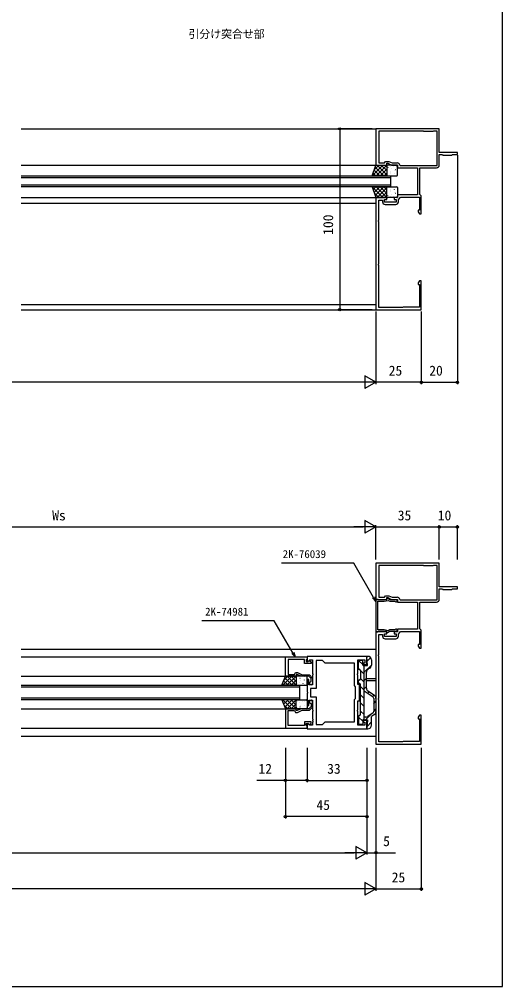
# Model space of a CAD drawing. Units: millimetres, scale not verified. Extents: x -437 to 438, y -681 to 679.
# Drawn here: x 171 to 438, y -681 to -147 of the extents above; entities that cross this region are included whole.
import ezdxf
from ezdxf.enums import TextEntityAlignment as Align

# ---------------------------------------------------------------- set-up
doc = ezdxf.new("R2010")
doc.units = ezdxf.units.MM
doc.header["$LTSCALE"] = 4
for name, color, linetype in [('0-1_USER1', 3, 'Continuous'), ('0-2_YKK_11', 7, 'Continuous'), ('0-3_YKK_12', 2, 'Continuous'), ('0-4_YKK_13', 4, 'Continuous'), ('0-6_YKK_D', 6, 'Continuous'), ('0-7_YKK_ZWAK', 7, 'Continuous')]:
    doc.layers.add(name, color=color, linetype=linetype)
doc.styles.add('ＭＳ ゴシック', font='')
doc.styles.get('ＭＳ ゴシック').set_extended_font_data('MS Gothic')

msp = doc.modelspace()

# ---------------------------------------------------------------- linework, layer by layer
at = {"layer": '0-2_YKK_11'}
for p, q in [((373.4, -249), (379.2, -249)), ((373.4, -489), (379.2, -489))]:
    msp.add_line(p, q, dxfattribs=at)
for points in [[(403.3, -227.2), (403.3, -221.4), (405, -221.4), (405.3, -221.7), (410.3, -221.7), (410.6, -221.4), (413.3, -221.4), (413.3, -220.2), (403.3, -220.2), (403.3, -207.2), (368.3, -207.2), (368.3, -227.2), (374.3, -227.2), (374.3, -226.2), (374.8, -226.2), (376.945, -227.2), (380.3, -227.2), (380.3, -228.7), (391.3, -228.7), (391.3, -243.7), (380.3, -243.7), (380.3, -245.2), (378.3, -245.2), (378.3, -246.2), (379.5, -246.2), (379.5, -247.8), (373.1, -247.8), (373.1, -246.2), (374.3, -246.2), (374.3, -245.2), (368.3, -245.2)], [(394.5, -208.4), (369.9, -208.4), (369.9, -226), (373.1, -226), (373.562, -225.2), (375.495, -225.2), (377.211, -226), (380, -226)], [(381.479, -227.25), (381.775, -227.5), (402.1, -227.5), (402.1, -208.4), (400.1, -208.4), (399.8, -208.7), (394.8, -208.7), (394.5, -208.4)], [(380.7, -247.5), (380.7, -246.471), (381.8, -244.9), (392.3, -244.9), (392.3, -252.2), (391.67, -252.2), (391.67, -253.109), (392.3, -254.2), (393.3, -254.2), (393.3, -244.2), (392.8, -243.7), (392.5, -243.4), (392.5, -228.7), (401.8, -228.7)], [(368.3, -245.2), (368.3, -307.2), (393.3, -307.2), (393.3, -291.2), (392.3, -291.2), (391.67, -292.291), (391.67, -293.2), (392.3, -293.2), (392.3, -305.7), (383.3, -305.7), (383, -306), (369.9, -306), (369.9, -282.658), (369.78, -282.475), (369.78, -281.925), (369.9, -281.742), (369.9, -258.658), (369.78, -258.475), (369.78, -257.925), (369.9, -257.742), (369.9, -246.7), (371.9, -246.7), (371.9, -247.5)], [(403.3, -467.2), (403.3, -461.4), (405, -461.4), (405.3, -461.7), (410.3, -461.7), (410.6, -461.4), (413.3, -461.4), (413.3, -460.2), (403.3, -460.2), (403.3, -447.2), (368.3, -447.2), (368.3, -467.2), (374.3, -467.2), (374.3, -466.2), (374.8, -466.2), (376.945, -467.2), (380.3, -467.2), (380.3, -468.7), (391.3, -468.7), (391.3, -483.7), (380.3, -483.7), (380.3, -485.2), (378.3, -485.2), (378.3, -486.2), (379.5, -486.2), (379.5, -487.8), (373.1, -487.8), (373.1, -486.2), (374.3, -486.2), (374.3, -485.2), (368.3, -485.2)], [(394.5, -448.4), (369.9, -448.4), (369.9, -466), (373.1, -466), (373.562, -465.2), (375.495, -465.2), (377.211, -466), (380, -466)], [(381.479, -467.25), (381.775, -467.5), (402.1, -467.5), (402.1, -448.4), (400.1, -448.4), (399.8, -448.7), (394.8, -448.7), (394.5, -448.4)], [(379.5, -467.45), (376.151, -467.45), (374.575, -466.54), (374.05, -467.45), (369.733, -467.45), (369.473, -467.3), (369.3, -467.2), (368.3, -467.2)], [(368.3, -467.2), (368.3, -485.1), (369.3, -485.1), (369.473, -485), (369.733, -484.85), (374.05, -484.85), (374.575, -485.76), (376.151, -484.85), (379.5, -484.85)], [(379.001, -483.917), (378.752, -484.05), (375.937, -484.05), (375.119, -484.522), (372.767, -484.05), (369.3, -484.05), (369.3, -468.25), (372.767, -468.25), (375.119, -467.778), (375.937, -468.25), (378.752, -468.25), (379.001, -468.383)], [(380.7, -487.5), (380.7, -486.471), (381.8, -484.9), (392.3, -484.9), (392.3, -492.2), (391.67, -492.2), (391.67, -493.109), (392.3, -494.2), (393.3, -494.2), (393.3, -484.2), (392.8, -483.7), (392.5, -483.4), (392.5, -468.7), (401.8, -468.7)], [(368.3, -485.2), (368.3, -547.2), (393.3, -547.2), (393.3, -531.2), (392.3, -531.2), (391.67, -532.291), (391.67, -533.2), (392.3, -533.2), (392.3, -545.7), (383.3, -545.7), (383, -546), (369.9, -546), (369.9, -522.658), (369.78, -522.475), (369.78, -521.925), (369.9, -521.742), (369.9, -498.658), (369.78, -498.475), (369.78, -497.925), (369.9, -497.742), (369.9, -486.7), (371.9, -486.7), (371.9, -487.5)], [(318.299, -499), (330.299, -499), (330.299, -500.2), (329.999, -500.5), (329.799, -500.7), (329.799, -501.6), (330.749, -501.6), (331.249, -501.1), (331.56, -501.1), (332.599, -501.7), (332.599, -502.6), (328.799, -502.6), (328.799, -500.5), (319.799, -500.5), (319.799, -508.7), (323.299, -508.7), (323.877, -507.7), (325.021, -507.7), (327.594, -508.9), (331.649, -508.9), (333.299, -510.687), (333.299, -513.6)], [(332.249, -512.713), (332.499, -512.417), (332.499, -511), (331.299, -509.7), (326.944, -509.7), (324.799, -508.7), (324.299, -508.7), (324.299, -509.7), (318.299, -509.7), (318.299, -499)], [(330.299, -538.7), (363.299, -538.7), (363.299, -534.2), (361.299, -534.2), (361.299, -535), (362.099, -535), (362.099, -536.77), (358.299, -536.77), (358.299, -529.158), (358.179, -528.975), (358.179, -528.425), (358.299, -528.242), (358.299, -523.2), (359.299, -523.2), (359.299, -519.158), (359.179, -518.975), (359.179, -518.425), (359.299, -518.242), (359.299, -514.2), (358.299, -514.2), (358.299, -509.158), (358.179, -508.975), (358.179, -508.425), (358.299, -508.242), (358.299, -500.63), (362.099, -500.63), (362.099, -502.4), (361.299, -502.4), (361.299, -503.2), (363.299, -503.2), (363.299, -498.7), (330.299, -498.7), (330.299, -501.5), (330.67, -501.654), (331.693, -500.63), (333.299, -500.63), (333.299, -508.242), (333.419, -508.425), (333.419, -508.975), (333.299, -509.158)], [(333.299, -509.158), (333.299, -514.5), (331.299, -514.5), (331.299, -511.5), (330.299, -511.5), (330.299, -518.242), (330.419, -518.425), (330.419, -518.975), (330.299, -519.158), (330.299, -525.9), (331.299, -525.9), (331.299, -522.9), (333.299, -522.9), (333.299, -528.242), (333.419, -528.425), (333.419, -528.975), (333.299, -529.158), (333.299, -533.242), (333.419, -533.425), (333.419, -533.975), (333.299, -534.158), (333.299, -534.242), (333.419, -534.425), (333.419, -534.975), (333.299, -535.158), (333.299, -536.77), (331.693, -536.77), (330.67, -535.746), (330.299, -535.9), (330.299, -538.7)], [(318.299, -538.4), (330.299, -538.4), (330.299, -537.2), (329.999, -536.9), (329.799, -536.7), (329.799, -535.8), (330.749, -535.8), (331.249, -536.3), (331.56, -536.3), (332.599, -535.7), (332.599, -534.8), (328.799, -534.8), (328.799, -536.9), (319.799, -536.9), (319.799, -528.7), (323.299, -528.7), (323.877, -529.7), (325.021, -529.7), (327.594, -528.5), (331.649, -528.5), (333.299, -526.713), (333.299, -523.8)], [(332.249, -524.687), (332.499, -524.983), (332.499, -526.4), (331.299, -527.7), (326.944, -527.7), (324.799, -528.7), (324.299, -528.7), (324.299, -527.7), (318.299, -527.7), (318.299, -538.4)]]:
    msp.add_lwpolyline(points, dxfattribs=at)
msp.add_lwpolyline([(340.229, -534.9), (356.369, -534.9), (356.369, -522.53), (356.999, -521.9), (356.999, -515.5), (356.369, -514.87), (356.369, -502.5), (340.229, -502.5), (338.729, -501), (335.229, -501), (335.229, -516.43), (332.229, -516.43), (332.229, -520.97), (335.229, -520.97), (335.229, -536.4), (338.729, -536.4)], close=True, dxfattribs=at)
for centre, radius, start, end in [((380, -227.5), 1.5, 9.59408, 89.99999), ((401.8, -227.2), 1.5, 270.00001, 359.99999), ((373.4, -247.5), 1.5, 180.00001, 269.99999), ((379.2, -247.5), 1.5, 270.00001, 359.99999), ((379.5, -468.05), 0.6, 213.74896, 89.99997), ((380, -467.5), 1.5, 9.59408, 89.99999), ((401.8, -467.2), 1.5, 270.00001, 359.99999), ((379.5, -484.25), 0.6, 270.00003, 146.25104), ((373.4, -487.5), 1.5, 180.00001, 269.99999), ((379.2, -487.5), 1.5, 270.00001, 359.99999), ((332.399, -513.6), 0.9, 99.59406, 0), ((332.399, -523.8), 0.9, 360, 260.40594)]:
    msp.add_arc(centre, radius, start, end, dxfattribs=at)
at = {"layer": '0-3_YKK_12'}
for p, q in [((172.3, -207.2), (368.3, -207.2)), ((172.3, -227.2), (368.3, -227.2)), ((172.3, -233.2), (376.3, -233.2)), ((376.3, -234.2), (172.3, -234.2)), ((376.3, -233.2), (376.3, -239.2)), ((172.3, -238.2), (376.3, -238.2)), ((376.3, -239.2), (172.3, -239.2)), ((172.3, -245.2), (368.3, -245.2)), ((172.3, -248.2), (368.3, -248.2)), ((172.3, -304.2), (368.3, -304.2)), ((172.3, -307.2), (368.3, -307.2)), ((172.3, -494.7), (368.3, -494.7)), ((172.3, -499), (330.299, -499)), ((172.3, -509.702), (318.3, -509.702)), ((368.3, -511.2), (363, -511.2)), ((172.3, -514.7), (326.3, -514.7)), ((326.3, -515.7), (172.3, -515.7)), ((326.3, -522.7), (326.3, -514.7)), ((326.304, -521.7), (326.304, -515.3)), ((172.3, -521.7), (326.3, -521.7)), ((326.3, -522.7), (172.3, -522.7)), ((172.3, -527.7), (318.3, -527.7)), ((172.3, -538.4), (330.299, -538.4)), ((172.3, -542.7), (368.3, -542.7))]:
    msp.add_line(p, q, dxfattribs=at)
at = {"layer": '0-4_YKK_13'}
for p, q in [((366.373, -232.98), (372.153, -227.2)), ((367.496, -229.612), (369.908, -227.2)), ((367.905, -228.385), (372.721, -233.2)), ((368.398, -233.2), (374.3, -227.298)), ((368.966, -227.2), (374.3, -232.534)), ((370.643, -233.2), (374.3, -229.543)), ((371.211, -227.2), (374.3, -230.289)), ((373.456, -227.2), (374.3, -228.044)), ((374.3, -227.7), (374.3, -232.7)), ((374.395, -229.827), (374.402, -229.834)), ((379.8, -227.2), (374.8, -227.2)), ((374.921, -228.435), (374.945, -228.478)), ((376.377, -228.008), (376.385, -228.015)), ((377.112, -229.078), (377.136, -229.122)), ((377.792, -227.836), (377.88, -227.883)), ((379.002, -229.669), (379.026, -229.713)), ((379.736, -227.644), (379.76, -227.688)), ((380.3, -232.7), (380.3, -227.7)), ((366.783, -231.752), (368.23, -233.2)), ((367.344, -230.068), (370.476, -233.2)), ((372.888, -233.2), (374.3, -231.788)), ((374.488, -230.511), (374.512, -230.555)), ((374.8, -233.2), (379.8, -233.2)), ((375.946, -233.179), (375.957, -233.2)), ((376.267, -230.726), (376.355, -230.772)), ((376.378, -231.102), (376.402, -231.146)), ((376.562, -231.769), (376.57, -231.775)), ((378.57, -231.745), (378.594, -231.789)), ((378.582, -229.983), (378.59, -229.989)), ((366.373, -239.42), (372.153, -245.2)), ((366.783, -240.648), (368.23, -239.2)), ((367.344, -242.332), (370.476, -239.2)), ((367.905, -244.015), (372.721, -239.2)), ((368.398, -239.2), (374.3, -245.102)), ((368.966, -245.2), (374.3, -239.866)), ((370.643, -239.2), (374.3, -242.857)), ((372.888, -239.2), (374.3, -240.612)), ((374.3, -244.7), (374.3, -239.7)), ((374.8, -239.2), (379.8, -239.2)), ((375.946, -239.221), (375.957, -239.2)), ((380.3, -239.7), (380.3, -244.7)), ((367.496, -242.788), (369.908, -245.2)), ((371.211, -245.2), (374.3, -242.111)), ((373.456, -245.2), (374.3, -244.356)), ((374.395, -242.573), (374.402, -242.566)), ((374.488, -241.889), (374.512, -241.845)), ((379.8, -245.2), (374.8, -245.2)), ((374.921, -243.965), (374.945, -243.922)), ((376.267, -241.674), (376.355, -241.628)), ((376.377, -244.392), (376.385, -244.385)), ((376.378, -241.298), (376.402, -241.254)), ((376.562, -240.631), (376.57, -240.625)), ((377.112, -243.322), (377.136, -243.278)), ((377.792, -244.564), (377.88, -244.517)), ((378.57, -240.655), (378.594, -240.611)), ((378.582, -242.417), (378.59, -242.411)), ((379.002, -242.731), (379.026, -242.687)), ((379.736, -244.756), (379.76, -244.712)), ((358.7, -505.5), (358.7, -501.5)), ((358.925, -501.083), (361, -503.158)), ((360.5, -501), (359.2, -501)), ((361, -503.4), (361, -501.5)), ((363.451, -501.369), (365.365, -499.455)), ((363.6, -498.7), (363.8, -498.7)), ((365.8, -500.7), (365.8, -503.543)), ((358.7, -505.348), (359.355, -506.003)), ((359.3, -506), (359.2, -506)), ((359.797, -506.445), (361.8, -508.448)), ((359.8, -506.5), (359.8, -511.2)), ((361.542, -503.7), (361.8, -503.958)), ((361.8, -507.51), (365.8, -503.51)), ((361.8, -533.7), (361.8, -503.7)), ((363, -516.244), (363, -507.464)), ((364.792, -505.279), (364.008, -505.727)), ((316.898, -514.7), (321.898, -509.7)), ((317.28, -512.25), (319.73, -514.7)), ((317.398, -511.955), (319.653, -509.7)), ((317.921, -510.646), (321.975, -514.7)), ((319.143, -514.7), (324.143, -509.7)), ((319.22, -509.7), (324.22, -514.7)), ((321.388, -514.7), (324.3, -511.788)), ((321.465, -509.7), (324.3, -512.534)), ((323.711, -509.7), (324.3, -510.289)), ((324.3, -510.2), (324.3, -514.2)), ((324.488, -510.511), (324.512, -510.555)), ((329.8, -509.7), (324.8, -509.7)), ((326.267, -510.726), (326.355, -510.772)), ((326.378, -511.102), (326.402, -511.146)), ((326.562, -511.769), (326.57, -511.775)), ((328.57, -511.745), (328.594, -511.789)), ((328.582, -509.983), (328.59, -509.989)), ((329.019, -509.7), (329.026, -509.713)), ((330.3, -514.2), (330.3, -510.2)), ((358.699, -513.2), (358.699, -512.2)), ((359.3, -511.7), (359.2, -511.7)), ((359.8, -510.938), (361.8, -512.938)), ((361.8, -512), (363, -510.8)), ((368.3, -512.2), (363, -512.2)), ((316.639, -513.853), (317.485, -514.7)), ((323.633, -514.7), (324.3, -514.033)), ((324.8, -514.7), (329.8, -514.7)), ((324.84, -513.822), (324.848, -513.828)), ((325.946, -513.179), (325.97, -513.223)), ((327.835, -513.77), (327.859, -513.814)), ((329.028, -513.977), (329.035, -513.984)), ((330.027, -514.413), (330.051, -514.457)), ((359.199, -513.7), (359.3, -513.7)), ((359.8, -530.9), (359.8, -514.2)), ((359.8, -515.429), (361.8, -517.429)), ((361.8, -516.49), (363, -515.29)), ((366.749, -521.297), (361.8, -517.931)), ((363.615, -519.165), (364.475, -518.305)), ((367.423, -520.308), (363.876, -517.898)), ((316.639, -523.547), (317.485, -522.7)), ((316.898, -522.7), (321.898, -527.7)), ((317.28, -525.15), (319.73, -522.7)), ((317.921, -526.754), (321.975, -522.7)), ((319.143, -522.7), (324.143, -527.7)), ((319.22, -527.7), (324.22, -522.7)), ((321.388, -522.7), (324.3, -525.612)), ((323.633, -522.7), (324.3, -523.367)), ((324.3, -527.2), (324.3, -523.2)), ((324.8, -522.7), (329.8, -522.7)), ((324.84, -523.578), (324.848, -523.572)), ((327.835, -523.63), (327.859, -523.586)), ((329.028, -523.423), (329.035, -523.416)), ((330.027, -522.987), (330.051, -522.943)), ((330.3, -523.2), (330.3, -527.2)), ((359.8, -519.919), (361.8, -521.919)), ((366.288, -520.983), (367.149, -520.122)), ((367.099, -521.958), (367.1, -529.242)), ((367.1, -524.661), (368.299, -523.461)), ((368.299, -521.962), (368.3, -529.243)), ((317.398, -525.445), (319.653, -527.7)), ((321.465, -527.7), (324.3, -524.866)), ((323.711, -527.7), (324.3, -527.111)), ((324.488, -526.889), (324.512, -526.845)), ((329.8, -527.7), (324.8, -527.7)), ((325.946, -524.221), (325.97, -524.177)), ((326.267, -526.674), (326.355, -526.628)), ((326.378, -526.298), (326.402, -526.254)), ((326.562, -525.631), (326.57, -525.625)), ((328.57, -525.655), (328.594, -525.611)), ((328.582, -527.417), (328.59, -527.411)), ((329.019, -527.7), (329.026, -527.687)), ((359.8, -524.409), (361.8, -526.409)), ((359.8, -528.899), (361.8, -530.899)), ((367.1, -529.151), (368.3, -527.951)), ((358.7, -531.9), (358.7, -535.9)), ((358.7, -532.289), (361, -534.589)), ((359.3, -531.4), (359.2, -531.4)), ((361, -534), (361, -535.9)), ((361.3, -533.7), (363.6, -533.7)), ((362.756, -532.2), (361.8, -532.2)), ((362.551, -533.7), (365.493, -530.758)), ((363.6, -533.7), (363.3, -538.381)), ((366.75, -529.903), (363.881, -531.854)), ((367.423, -530.898), (365.8, -532)), ((365.8, -536.7), (365.8, -532)), ((360.5, -536.4), (359.2, -536.4)), ((363.365, -537.376), (365.8, -534.941)), ((363.6, -538.7), (363.8, -538.7))]:
    msp.add_line(p, q, dxfattribs=at)
for points in [[(366.3, -233.2), (368.3, -227.2), (374.3, -227.2), (374.3, -233.2)], [(366.3, -239.2), (368.3, -245.2), (374.3, -245.2), (374.3, -239.2)], [(316.3, -514.7), (318.3, -509.7), (324.3, -509.7), (324.3, -514.7)], [(316.3, -522.7), (318.3, -527.7), (324.3, -527.7), (324.3, -522.7)]]:
    msp.add_lwpolyline(points, close=True, dxfattribs=at)
msp.add_lwpolyline([(361.3, -503.7), (363.6, -503.7), (363.3, -499.019)], dxfattribs=at)
for centre, radius, start, end in [((374.8, -227.7), 0.5, 90, 180), ((379.8, -227.7), 0.5, 0, 90), ((374.8, -232.7), 0.5, 180, 270), ((379.8, -232.7), 0.5, 270, 0), ((374.8, -239.7), 0.5, 90, 180), ((379.8, -239.7), 0.5, 0, 90), ((374.8, -244.7), 0.5, 180, 270), ((379.8, -244.7), 0.5, 270, 0), ((359.2, -501.5), 0.5, 89.99641, 179.99641), ((360.5, -501.5), 0.5, 359.99641, 89.99641), ((363.6, -499), 0.3, 90, 183.65976), ((363.8, -500.7), 2, 360, 90), ((359.2, -505.5), 0.5, 179.99641, 270), ((359.3, -506.5), 0.5, 360, 89.99997), ((361.3, -503.4), 0.3, 179.99641, 270), ((365, -507.464), 2, 119.74538, 180), ((363.8, -503.543), 2, 299.74538, 360), ((324.8, -510.2), 0.5, 90, 180), ((329.8, -510.2), 0.5, 0, 90), ((359.199, -512.2), 0.5, 89.99641, 179.99641), ((359.3, -511.2), 0.5, 269.99641, 360), ((324.8, -514.2), 0.5, 180, 270), ((329.8, -514.2), 0.5, 270, 0), ((359.199, -513.2), 0.5, 179.99641, 269.99641), ((359.3, -514.2), 0.5, 0, 89.97137), ((365, -516.244), 2, 180, 235.81101), ((324.8, -523.2), 0.5, 90, 180), ((329.8, -523.2), 0.5, 0, 90), ((366.299, -521.958), 0.8, 0.00289, 55.78387), ((366.299, -521.962), 2, 0.00289, 55.81101), ((324.8, -527.2), 0.5, 180, 270), ((329.8, -527.2), 0.5, 270, 0), ((359.2, -531.9), 0.5, 90, 180.00359), ((359.3, -530.9), 0.5, 270, 0), ((361.3, -534), 0.3, 90, 180.00359), ((362.756, -530.2), 2, 270, 304.21613), ((366.3, -529.242), 0.8, 304.21613, 0.00289), ((366.3, -529.244), 2, 304.16806, 0.00289), ((359.2, -535.9), 0.5, 180.00359, 270.00359), ((360.5, -535.9), 0.5, 270.00359, 0.00359), ((363.6, -538.4), 0.3, 176.34024, 270), ((363.8, -536.7), 2, 270, 0)]:
    msp.add_arc(centre, radius, start, end, dxfattribs=at)
at = {"layer": '0-6_YKK_D'}
for p, q in [((366.3, -207.2), (347.3, -207.2)), ((348.3, -207.2), (348.3, -307.2)), ((413.3, -221.8), (413.3, -348.2)), ((366.3, -307.2), (347.3, -307.2)), ((368.3, -308.2), (368.3, -348.2)), ((368.3, -308.2), (368.3, -348.2)), ((393.3, -308.2), (393.3, -348.2)), ((393.3, -308.2), (393.3, -348.2)), ((361.3, -347.2), (-118.736, -347.2)), ((368.3, -347.2), (356.176, -347.2)), ((368.3, -347.2), (362.238, -343.7)), ((362.238, -343.7), (362.238, -350.7)), ((368.3, -347.2), (362.238, -350.7)), ((393.3, -347.2), (368.3, -347.2)), ((393.3, -347.2), (413.3, -347.2)), ((30.3, -427.2), (361.3, -427.2)), ((368.3, -427.2), (356.176, -427.2)), ((368.3, -427.2), (362.238, -423.7)), ((362.238, -423.7), (362.238, -430.7)), ((368.3, -427.2), (362.238, -430.7)), ((368.3, -445.2), (368.3, -426.2)), ((368.3, -445.2), (368.3, -426.2)), ((368.3, -427.2), (403.3, -427.2)), ((403.3, -445.2), (403.3, -426.2)), ((403.3, -445.2), (403.3, -426.2)), ((403.3, -427.2), (413.3, -427.2)), ((413.3, -445.2), (413.3, -426.2)), ((318.299, -549.2), (318.299, -568.2)), ((318.3, -549.2), (318.3, -588.2)), ((330.299, -549.2), (330.299, -568.2)), ((330.299, -549.2), (330.299, -568.2)), ((363.299, -549.2), (363.299, -608.2)), ((363.299, -549.2), (363.299, -588.2)), ((363.299, -549.2), (363.299, -608.2)), ((363.299, -549.2), (363.299, -568.2)), ((368.3, -549.2), (368.3, -628.2)), ((368.3, -549.2), (368.3, -628.2)), ((368.3, -549.2), (368.3, -608.2)), ((393.3, -549.2), (393.3, -628.2)), ((330.299, -567.2), (363.299, -567.2)), ((363.299, -587.2), (318.3, -587.2)), ((363.299, -607.2), (357.237, -603.7)), ((357.237, -603.7), (357.237, -610.7)), ((-14.7, -607.2), (356.299, -607.2)), ((363.299, -607.2), (351.175, -607.2)), ((363.299, -607.2), (357.237, -610.7)), ((368.3, -627.2), (362.238, -623.7)), ((362.238, -623.7), (362.238, -630.7)), ((361.3, -627.2), (-359.7, -627.2)), ((368.3, -627.2), (356.176, -627.2)), ((368.3, -627.2), (362.238, -630.7)), ((368.3, -627.2), (393.3, -627.2))]:
    msp.add_line(p, q, dxfattribs=at)
for points in [[(368.3, -468.297), (367.025, -466.089), (356.119, -447.2), (316.041, -447.2)], [(367.617, -465.747), (368.3, -468.297), (366.433, -466.431)], [(323.666, -499), (322.391, -496.792), (312.119, -479), (272.04, -479)], [(322.982, -496.45), (323.666, -499), (321.799, -497.133)], [(330.299, -567.2), (318.299, -567.2), (302.545, -567.2)], [(363.299, -607.2), (368.3, -607.2), (379.197, -607.2)]]:
    msp.add_lwpolyline(points, dxfattribs=at)
for centre in [(348.3, -207.2), (348.3, -307.2), (393.3, -347.2), (393.3, -347.2), (413.3, -347.2), (403.3, -427.2), (403.3, -427.2), (413.3, -427.2), (318.299, -567.2), (330.299, -567.2), (330.299, -567.2), (363.299, -567.2), (318.3, -587.2), (363.299, -587.2), (368.3, -607.2), (393.3, -627.2)]:
    msp.add_circle(centre, 0.637, dxfattribs=at)
at = {"layer": '0-7_YKK_ZWAK'}
msp.add_lwpolyline([(-436.7, -681.2), (438.3, -681.2), (438.3, 643.8)], dxfattribs=at)

# ---------------------------------------------------------------- texts
at = {"layer": '0-1_USER1', "style": 'ＭＳ ゴシック'}
msp.add_text('引分け突合せ部', height=4.399, dxfattribs=at).set_placement((264.772, -158.336), align=Align.BOTTOM_LEFT)
at = {"layer": '0-6_YKK_D', "style": 'ＭＳ ゴシック'}
msp.add_text('100', height=5.499, rotation=90, dxfattribs=at).set_placement((346.3, -265.765), align=Align.BOTTOM_LEFT)
for s, height, p in [('25', 5.499, (375.345, -345.2)), ('20', 5.499, (397.76, -345.2)), ('Ws', 5.499, (189.451, -425.2)), ('35', 5.499, (380.345, -425.2)), ('10', 5.499, (402.462, -425.2)), ('2K-76039', 4.399, (316.785, -445.7)), ('2K-74981', 4.399, (273.944, -477.5)), ('12', 5.499, (303.394, -565.2)), ('33', 5.499, (341.345, -565.2)), ('45', 5.499, (335.43, -585.2)), ('5', 5.499, (372.296, -605.2)), ('25', 5.499, (376.996, -625.2))]:
    msp.add_text(s, height=height, dxfattribs=at).set_placement(p, align=Align.BOTTOM_LEFT)

doc.saveas('drawing.dxf')
